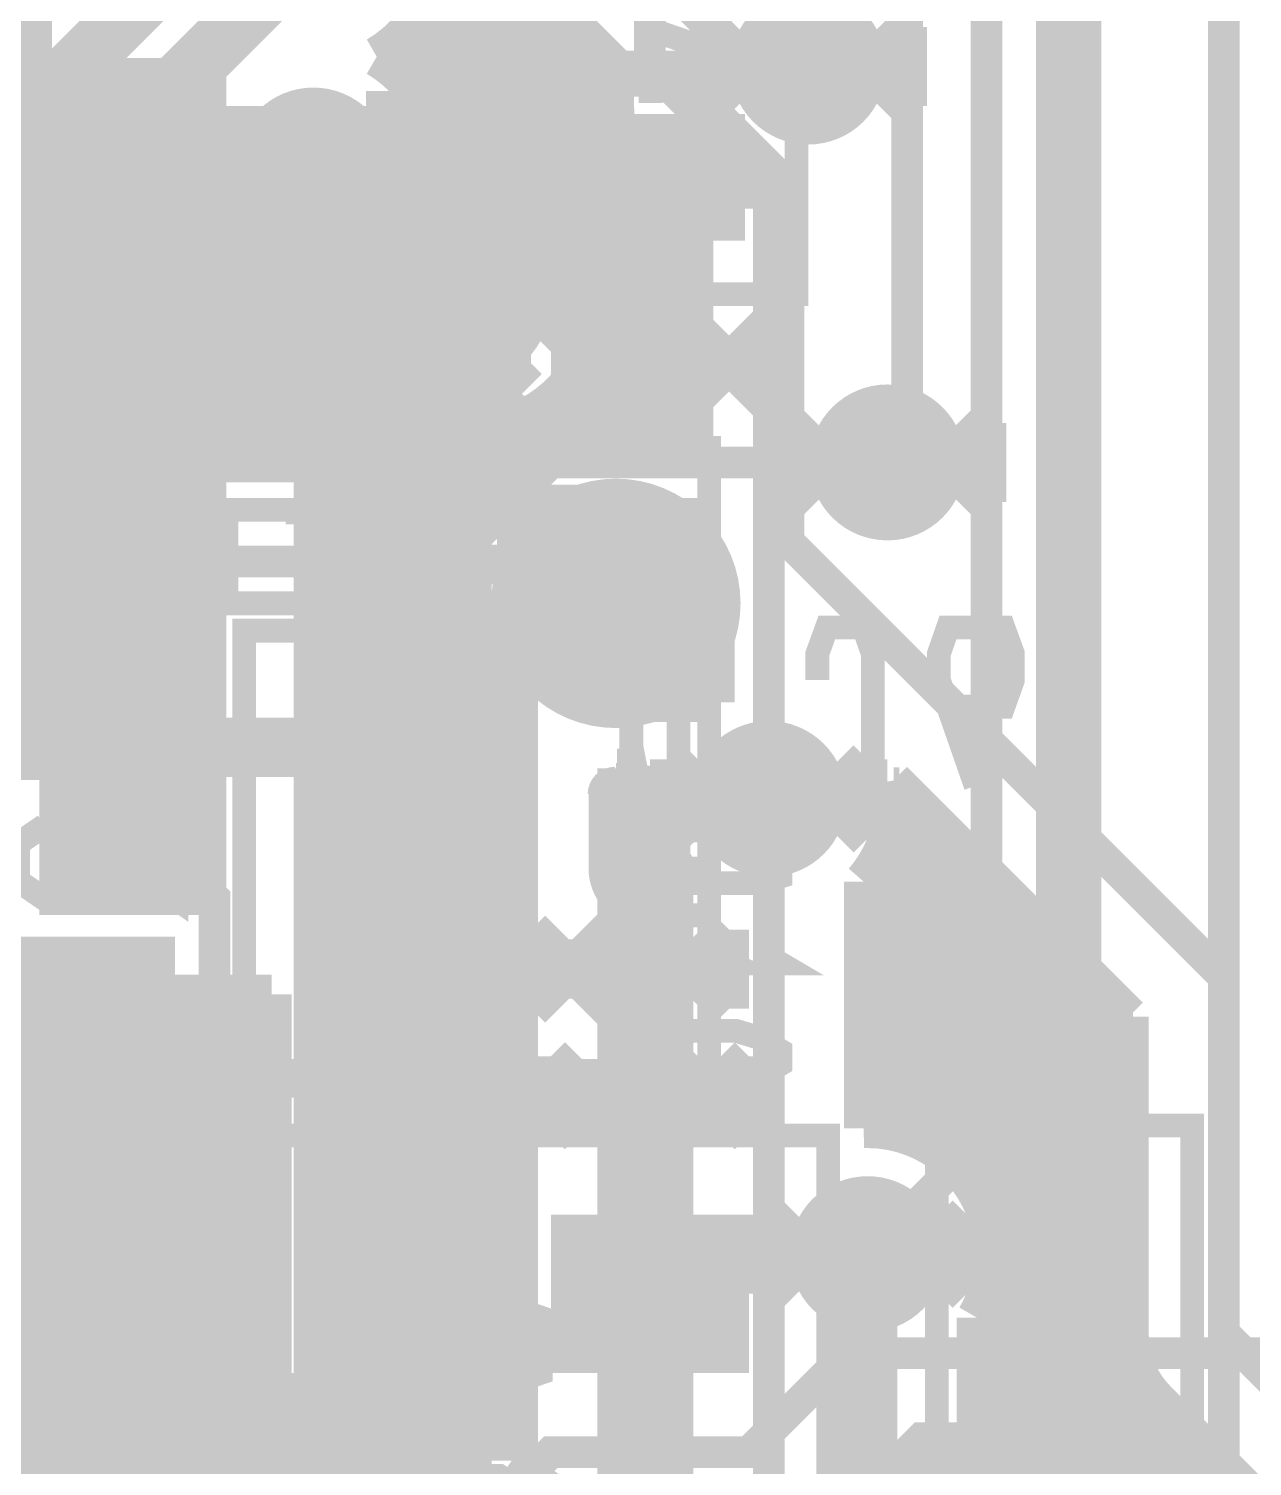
# Model space of a CAD drawing. Extents: x -10 to 131, y -93 to 209.
# Drawn here: x 110.82 to 118.67, y 6.89 to 16.12 of the extents above; entities that cross this region are included whole.
import ezdxf

# ---------------------------------------------------------------- set-up
doc = ezdxf.new("R2010")
doc.units = 0
doc.header["$MEASUREMENT"] = 0
doc.layers.get('0').update_dxf_attribs({"linetype": 'CONTINUOUS'})
for name, color, linetype in [('22-303-0_ASB', 7, 'CONTINUOUS'), ('22-303-0_AST', 7, 'CONTINUOUS'), ('22-303-0_BOT', 2, 'CONTINUOUS'), ('22-303-0_DRD', 6, 'CONTINUOUS'), ('22-303-0_DRL', 1, 'CONTINUOUS'), ('22-303-0_GND', 3, 'CONTINUOUS'), ('22-303-0_IN1', 10, 'CONTINUOUS'), ('22-303-0_SMB', 14, 'CONTINUOUS'), ('22-303-0_SMT', 9, 'CONTINUOUS'), ('22-303-0_SPB', 12, 'CONTINUOUS'), ('22-303-0_SPT', 11, 'CONTINUOUS'), ('22-303-0_SSB', 13, 'CONTINUOUS'), ('22-303-0_SST', 8, 'CONTINUOUS'), ('22-303-0_TOP', 15, 'CONTINUOUS'), ('THRUHOLE_NPT', 7, 'CONTINUOUS'), ('THRUHOLE_TAP', 2, 'CONTINUOUS')]:
    doc.layers.add(name, color=color, linetype=linetype)

# ---------------------------------------------------------------- blocks, each defined once
blk = doc.blocks.new('ROUND_28')
at = {"const_width": 0.54991}
blk.add_lwpolyline([(-0.274954, 0, 1), (0.274954, 0, 1)], format="xyb", close=True, dxfattribs=at)
blk = doc.blocks.new('ROUND_65')
at = {"const_width": 0.29972}
blk.add_lwpolyline([(-0.14986, 0, 1), (0.14986, 0, 1)], format="xyb", close=True, dxfattribs=at)
blk = doc.blocks.new('ROUND_70')
at = {"const_width": 0.29972}
blk.add_lwpolyline([(-0.14986, 0, 1), (0.14986, 0, 1)], format="xyb", close=True, dxfattribs=at)
blk = doc.blocks.new('RECTANGLE_76')
blk.add_solid([(0.59944, 2.74955), (0.59944, -2.74955), (-0.59944, 2.74955), (-0.59944, -2.74955)])
blk = doc.blocks.new('ROUND_115')
at = {"const_width": 0.10033}
blk.add_lwpolyline([(-0.050164, 0, 1), (0.050164, 0, 1)], format="xyb", close=True, dxfattribs=at)
blk = doc.blocks.new('ROUND_117')
at = {"const_width": 0.10033}
blk.add_lwpolyline([(-0.050164, 0, 1), (0.050164, 0, 1)], format="xyb", close=True, dxfattribs=at)
blk = doc.blocks.new('ROUND_85')
at = {"const_width": 0.8001}
blk.add_lwpolyline([(-0.40005, 0, 1), (0.40005, 0, 1)], format="xyb", close=True, dxfattribs=at)
blk = doc.blocks.new('ROUND_97')
at = {"const_width": 0.50038}
blk.add_lwpolyline([(-0.25019, 0, 1), (0.25019, 0, 1)], format="xyb", close=True, dxfattribs=at)
blk = doc.blocks.new('ROUND_100')
at = {"const_width": 0.50038}
blk.add_lwpolyline([(-0.25019, 0, 1), (0.25019, 0, 1)], format="xyb", close=True, dxfattribs=at)
blk = doc.blocks.new('ROUND_101')
at = {"const_width": 0.0635}
blk.add_lwpolyline([(-0.03175, 0, 1), (0.03175, 0, 1)], format="xyb", close=True, dxfattribs=at)
blk = doc.blocks.new('RECTANGLE_3')
blk.add_solid([(0.4826, 0.4064), (0.4826, -0.4064), (-0.4826, 0.4064), (-0.4826, -0.4064)])
blk = doc.blocks.new('RECTANGLE_6')
blk.add_solid([(0.63627, 0.51308), (0.63627, -0.51308), (-0.63627, 0.51308), (-0.63627, -0.51308)])
blk = doc.blocks.new('RECTANGLE_17')
blk.add_solid([(0.635, 0.508), (0.635, -0.508), (-0.635, 0.508), (-0.635, -0.508)])
blk = doc.blocks.new('ROUND_108')
at = {"const_width": 0.10033}
blk.add_lwpolyline([(-0.050164, 0, 1), (0.050164, 0, 1)], format="xyb", close=True, dxfattribs=at)

msp = doc.modelspace()

# ---------------------------------------------------------------- linework, layer by layer
at = {"layer": '22-303-0_ASB', "const_width": 0.1524}
for points in [[(111.19104, 13.42898), (111.19104, 15.4305), (111.49076, 15.4305), (111.79048, 15.4305), (111.79048, 13.42898)], [(106.69016, 13.42898), (113.6904, 13.42898)], [(115.189, 13.0302), (115.189, 13.42898), (113.6904, 13.42898), (113.6904, 13.0302), (115.189, 13.0302), (115.189, 10.72896)], [(105.6894, 10.72896), (105.6894, 12.43076), (105.6894, 12.62888), (106.69016, 12.62888), (106.69016, 12.43076), (105.6894, 12.43076), (105.38968, 12.73048), (107.53852, 12.73048), (107.53852, 13.0302), (109.44098, 13.0302), (109.44098, 12.73048), (109.13872, 12.43076), (111.83874, 12.43076), (112.0902, 12.43076), (112.8903, 12.43076), (113.13922, 12.43076), (113.6904, 12.43076), (114.68862, 12.43076), (114.99088, 12.73048), (114.99088, 10.72896), (115.189, 10.72896), (115.189, 10.42924), (114.99088, 10.42924)], [(109.44098, 12.73048), (111.53902, 12.73048), (111.53902, 13.0302), (113.43894, 13.0302), (113.43894, 12.73048), (114.99088, 12.73048)], [(112.0902, 12.58062), (111.79048, 12.88034), (111.79048, 13.0302)], [(112.0902, 12.43076), (112.0902, 12.58062), (112.0902, 13.0302)], [(112.8903, 12.43076), (112.8903, 12.58062), (112.8903, 13.0302)], [(113.19002, 13.0302), (113.19002, 12.88034), (112.8903, 12.58062)], [(111.83874, 12.43076), (111.53902, 12.73048)], [(113.43894, 12.73048), (113.13922, 12.43076)], [(114.68862, 10.72896), (114.68862, 12.43076), (114.68862, 12.62888), (113.6904, 12.62888), (113.6904, 12.43076)], [(115.88242, 11.938), (115.88242, 12.10818), (115.94338, 12.27582), (116.1796, 12.27582), (116.23802, 12.10818), (116.23802, 11.25982)], [(116.72062, 11.76782), (117.07622, 11.76782), (117.13718, 11.938), (117.13718, 12.10818), (117.07622, 12.27582), (116.72062, 12.27582), (116.6622, 12.10818), (116.6622, 11.938), (116.89842, 11.25982)], [(114.68862, 11.33094), (114.58956, 11.33094)], [(114.4905, 11.22934), (114.4905, 10.72896)], [(116.29898, 11.25982), (116.06022, 11.25982)], [(105.38968, 10.42924), (105.18902, 10.42924), (105.18902, 9.43102), (115.189, 9.43102), (115.189, 10.42924)], [(114.79022, 10.42924), (114.99088, 10.42924)], [(113.19002, 9.43102), (113.19002, 7.4295), (113.48974, 7.4295), (113.78946, 7.4295), (113.78946, 9.43102)]]:
    msp.add_lwpolyline(points, dxfattribs=at)
for points in [[(111.49076, 11.72972, 0.4142136), (111.19104, 11.43)], [(111.79048, 11.43, 0.4142136), (111.49076, 11.72972)], [(113.48974, 11.72972, 0.4142136), (113.19002, 11.43)], [(113.78946, 11.43, 0.4142136), (113.48974, 11.72972)], [(111.19104, 11.43, 0.4142136), (111.49076, 11.13028)], [(111.49076, 11.13028, 0.4142136), (111.79048, 11.43)], [(113.19002, 11.43, 0.4142136), (113.48974, 11.13028)], [(113.48974, 11.13028, 0.4142136), (113.78946, 11.43)], [(114.58448, 11.30554, 0.4142136), (114.48542, 11.20648)], [(114.4905, 10.72896, 0.4142136), (114.79022, 10.42924)], [(114.68862, 10.72896, 0.4142136), (114.99088, 10.4267)]]:
    msp.add_lwpolyline(points, format="xyb", dxfattribs=at)
at = {"layer": '22-303-0_AST', "const_width": 0.1524}
for points in [[(114.1095, 17.3355), (114.1095, 14.4145), (115.7478, 14.4145), (115.7478, 17.3355), (114.1095, 17.3355)], [(114.81308, 15.64132), (114.81308, 16.11376), (115.49126, 15.87754), (115.49126, 15.75816), (114.47526, 15.75816)], [(114.47526, 14.91996), (114.47526, 15.15872)], [(114.47526, 15.03934), (115.49126, 15.03934), (115.32108, 15.15872)], [(112.014, 9.017), (110.236, 9.017), (110.236, 12.573), (112.014, 12.573), (112.014, 9.017)], [(112.2045, 12.2555), (112.2045, 9.3345), (113.8428, 9.3345), (113.8428, 12.2555), (112.2045, 12.2555)], [(113.20526, 11.99896), (113.20526, 11.64336), (113.3729, 11.52652), (113.54308, 11.52652), (113.71326, 11.64336), (113.71326, 11.99896), (112.69726, 11.99896)], [(110.92434, 11.37158), (110.75416, 11.43), (110.75416, 11.7856), (110.92434, 11.84402), (111.60252, 11.84402), (111.77016, 11.7856), (111.77016, 11.43), (111.60252, 11.37158)], [(113.20526, 11.70432), (112.69726, 11.52652)], [(113.03508, 10.68832), (113.03508, 11.16076), (113.71326, 10.92454), (113.71326, 10.80516), (112.69726, 10.80516)], [(110.92434, 11.00582), (110.75416, 10.88898), (110.75416, 10.65022), (110.92434, 10.53338), (111.09452, 10.53338), (111.43234, 10.7696), (111.77016, 10.53338), (111.77016, 11.00582)], [(112.8649, 10.32256), (112.69726, 10.26414), (112.69726, 9.90854), (112.8649, 9.85012), (113.20526, 9.85012), (113.3729, 9.96696), (113.3729, 10.32256), (113.71326, 10.32256), (113.71326, 9.85012)], [(111.09452, 9.69518), (111.09452, 10.16762), (111.77016, 9.9314), (111.77016, 9.81202), (110.75416, 9.81202)], [(116.6495, 9.0805), (116.6495, 6.1595), (118.2878, 6.1595), (118.2878, 9.0805), (116.6495, 9.0805)], [(115.951, 4.953), (111.379, 4.953), (111.379, 6.731), (111.633, 6.985), (111.379, 7.239), (111.379, 9.017), (115.951, 9.017), (115.951, 4.953)], [(117.39626, 8.69696), (117.39626, 8.34136), (117.5639, 8.22452), (117.73408, 8.22452), (117.90426, 8.34136), (117.90426, 8.69696), (116.88826, 8.69696)], [(117.39626, 8.40232), (116.88826, 8.22452)], [(113.26114, 7.90702), (113.09096, 7.8486), (113.09096, 7.61238), (113.26114, 7.55142), (113.42878, 7.43458), (113.93678, 7.43458), (114.10696, 7.493), (114.10696, 7.8486), (113.93678, 7.90702), (113.26114, 7.90702)], [(117.22608, 7.38632), (117.22608, 7.85876), (117.90426, 7.62254), (117.90426, 7.50316), (116.88826, 7.50316)], [(113.42878, 7.6708), (113.09096, 7.43458)], [(113.09096, 6.71322), (113.09096, 6.95198)], [(113.09096, 6.8326), (114.10696, 6.8326), (113.93678, 6.95198)], [(117.0559, 7.02056), (116.88826, 6.90372), (116.88826, 6.66496), (117.0559, 6.54812), (117.22608, 6.54812), (117.5639, 6.78434), (117.90426, 6.54812), (117.90426, 7.02056)]]:
    msp.add_lwpolyline(points, dxfattribs=at)
at = {"layer": '22-303-0_BOT'}
for points, const_width in [([(116.586, 22.86), (116.459, 22.86), (114.3, 20.701), (114.3, 20.193), (115.824, 18.669), (115.824, 15.875)], 0.2032), ([(101.346, 18.542), (106.807, 18.542), (107.823, 19.558), (111.76, 19.558), (115.189, 16.129), (115.189, 15.621), (115.697, 15.113), (115.697, 12.827), (118.491, 10.033), (118.491, 7.747), (119.761, 6.477), (121.158, 6.477), (123.19, 8.509), (123.19, 19.431), (120.777, 21.844), (119.761, 21.844), (119.634, 21.717), (119.634, 21.844)], 0.2032), ([(116.332, 13.335), (116.332, 13.462), (116.459, 13.589), (116.459, 18.161), (116.332, 18.288), (116.332, 19.56308), (116.586, 19.81708), (116.586, 20.32)], 0.2032), ([(111.506, 18.9484), (114.5794, 15.875)], 0.254), ([(113.665, 16.7894), (113.665, 15.15872)], 0.254), ([(112.649, 16.637), (111.506, 15.494), (111.506, 13.27912), (111.60506, 13.18006), (111.49076, 13.18006)], 0.381), ([(113.8936, 16.5608), (113.8936, 15.1257)], 0.254), ([(113.4364, 16.45666), (113.4364, 15.42034)], 0.254), ([(114.1222, 16.3322), (114.1222, 15.01648)], 0.254), ([(114.4016, 16.0528), (113.20526, 16.0528)], 0.254), ([(113.2078, 16.0528), (113.2078, 15.82166)], 0.254), ([(114.3508, 16.1036), (114.3508, 14.77772)], 0.254), ([(114.5794, 15.875), (114.5794, 13.4874)], 0.254), ([(114.5794, 15.875), (114.5794, 15.621)], 0.254), ([(114.5794, 15.8242), (113.20526, 15.8242)], 0.254), ([(114.5794, 15.5956), (113.3729, 15.5956)], 0.254), ([(114.63528, 15.367), (113.44656, 15.367)], 0.254), ([(114.7572, 15.1892), (115.0874, 14.859)], 0.254), ([(114.808, 15.1384), (113.84534, 15.1384)], 0.254), ([(114.808, 15.1384), (114.808, 13.46454)], 0.254), ([(115.0366, 14.9098), (114.24666, 14.9098)], 0.254), ([(115.0366, 14.9098), (115.0366, 13.38834)], 0.254), ([(115.0874, 14.859), (115.0874, 13.36294)], 0.254), ([(115.0874, 14.6812), (114.4016, 14.6812)], 0.254), ([(115.0874, 14.4526), (114.4651, 14.4526)], 0.254), ([(115.0874, 14.224), (114.46256, 14.224)], 0.254), ([(115.0874, 13.9954), (114.3889, 13.9954)], 0.254), ([(114.3508, 13.92428), (114.3508, 13.45946)], 0.254), ([(115.0874, 13.7668), (114.22126, 13.7668)], 0.254), ([(114.1222, 13.68552), (114.1222, 13.37818)], 0.254), ([(115.0874, 13.5382), (113.39576, 13.5382)], 0.254), ([(113.4364, 13.5763), (113.4364, 12.93876)], 0.254), ([(113.665, 13.54328), (113.665, 12.94384)], 0.254), ([(113.8936, 13.5763), (113.8936, 13.22578)], 0.254), ([(113.2078, 13.2588), (113.2078, 12.93876)], 0.254), ([(114.00282, 13.3096), (113.25606, 13.3096)], 0.254), ([(113.75644, 13.081), (112.9157, 13.081)], 0.254), ([(112.9792, 13.1064), (112.9792, 12.93876)], 0.254), ([(112.5982, 13.03528), (112.5982, 12.93876)], 0.254), ([(112.5982, 13.03528), (112.649, 13.03369)], 0.254), ([(112.7506, 13.04036), (112.7506, 12.93876)], 0.254), ([(113.66246, 12.93876), (112.5982, 12.93876)], 0.254), ([(76.454, 12.319), (82.042, 12.319), (83.947, 10.414), (85.852, 10.414), (86.233, 10.033), (86.233, 8.509), (88.773, 5.969), (89.408, 5.969), (89.535, 5.842), (96.901, 5.842), (97.663, 6.604), (97.663, 6.985), (98.552, 7.874), (100.203, 7.874), (102.997, 5.08), (102.997, 4.318), (104.775, 2.54), (105.664, 2.54), (106.299, 3.175), (115.062, 3.175), (115.57, 3.683), (115.57, 11.176)], 0.2032), ([(114.59718, 11.37158), (114.59718, 6.42112)], 0.254), ([(114.76482, 11.2522), (114.59718, 11.2522)], 0.254), ([(116.36756, 11.29284), (117.8814, 9.779)], 0.254), ([(116.4082, 11.2522), (116.37264, 11.2522)], 0.254), ([(116.4082, 11.2522), (116.4082, 9.03732)], 0.254), ([(114.77752, 11.0236), (114.59718, 11.0236)], 0.254), ([(116.6368, 11.0236), (116.36248, 11.0236)], 0.254), ([(116.6368, 11.0236), (116.6368, 8.93826)], 0.254), ([(114.808, 10.90676), (114.808, 3.7846)], 0.254), ([(114.85626, 10.795), (114.59718, 10.795)], 0.254), ([(116.8654, 10.795), (116.2812, 10.795)], 0.254), ([(116.8654, 10.795), (116.8654, 8.71982)], 0.254), ([(114.9604, 10.64514), (114.9604, 3.93446)], 0.254), ([(116.1796, 10.64514), (116.1796, 9.06272)], 0.254), ([(114.9604, 10.5664), (114.59718, 10.5664)], 0.254), ([(117.094, 10.5664), (116.1796, 10.5664)], 0.254), ([(117.094, 10.5664), (117.094, -8.13562)], 0.254), ([(114.9604, 10.3378), (114.59718, 10.3378)], 0.254), ([(117.3226, 10.3378), (116.1796, 10.3378)], 0.254), ([(117.3226, 10.3378), (117.3226, -8.43026)], 0.254), ([(114.9604, 10.1092), (114.59718, 10.1092)], 0.254), ([(117.5512, 10.1092), (116.1796, 10.1092)], 0.254), ([(117.5512, 10.1092), (117.5512, -16.75638)], 0.254), ([(112.3823, 9.92124), (110.59668, 9.92124)], 0.254), ([(112.3823, 9.8806), (110.59668, 9.8806)], 0.254), ([(110.9218, 9.92124), (110.9218, 7.2136)], 0.254), ([(111.1504, 9.92124), (111.1504, 7.2136)], 0.254), ([(111.379, 9.92124), (111.379, 7.2136)], 0.254), ([(111.6076, 9.92124), (111.6076, 7.2136)], 0.254), ([(111.8362, 9.92124), (111.8362, 7.2136)], 0.254), ([(112.0648, 9.92124), (112.0648, 7.2136)], 0.254), ([(112.2934, 9.92124), (112.2934, 7.2136)], 0.254), ([(112.3823, 9.92124), (112.3823, 7.2136)], 0.254), ([(114.9604, 9.8806), (114.59718, 9.8806)], 0.254), ([(117.7798, 9.8806), (116.1796, 9.8806)], 0.254), ([(117.7798, 9.8806), (117.7798, -7.74446)], 0.254), ([(117.8814, 9.779), (117.8814, 7.747)], 0.254), ([(102.108, 9.652), (102.616, 9.652), (105.664, 6.604), (112.776, 6.604), (113.284, 7.112), (113.284, 9.525), (113.43894, 9.67994), (113.48974, 9.67994)], 0.2032), ([(112.3823, 9.652), (110.59668, 9.652)], 0.254), ([(114.9604, 9.652), (114.59718, 9.652)], 0.254), ([(117.8814, 9.652), (116.1796, 9.652)], 0.254), ([(112.3823, 9.4234), (110.59668, 9.4234)], 0.254), ([(114.9604, 9.4234), (114.59718, 9.4234)], 0.254), ([(117.8814, 9.4234), (116.1796, 9.4234)], 0.254), ([(112.3823, 9.1948), (110.59668, 9.1948)], 0.254), ([(114.9604, 9.1948), (114.59718, 9.1948)], 0.254), ([(117.8814, 9.1948), (116.1796, 9.1948)], 0.254), ([(116.205, 9.06272), (116.17961, 9.06232)], 0.254), ([(116.205, 9.06272), (116.17961, 9.06232)], 0.254), ([(112.3823, 8.9662), (110.59668, 8.9662)], 0.254), ([(114.9604, 8.9662), (114.59718, 8.9662)], 0.254), ([(117.8814, 8.9662), (116.58854, 8.9662)], 0.254), ([(112.3823, 8.7376), (110.59668, 8.7376)], 0.254), ([(114.9604, 8.7376), (114.59718, 8.7376)], 0.254), ([(117.8814, 8.7376), (116.8527, 8.7376)], 0.254), ([(112.3823, 8.509), (110.59668, 8.509)], 0.254), ([(114.9604, 8.509), (114.59718, 8.509)], 0.254), ([(117.8814, 8.509), (116.97208, 8.509)], 0.254), ([(116.205, 8.255), (116.205, 4.953), (116.205, 3.048), (114.9858, 1.8288), (108.585, 1.8288), (108.3818, 2.032), (106.8832, 2.032), (106.6292, 1.778), (105.156, 1.778)], 0.381), ([(112.3823, 8.2804), (110.59668, 8.2804)], 0.254), ([(114.9604, 8.2804), (114.59718, 8.2804)], 0.254), ([(116.205, 4.953), (116.205, 8.255)], 0.381), ([(117.8814, 8.2804), (117.01272, 8.2804)], 0.254), ([(112.3823, 8.0518), (110.59668, 8.0518)], 0.254), ([(114.9604, 8.0518), (114.59718, 8.0518)], 0.254), ([(117.8814, 8.0518), (116.98732, 8.0518)], 0.254), ([(112.3823, 7.8232), (110.59668, 7.8232)], 0.254), ([(114.9604, 7.8232), (114.59718, 7.8232)], 0.254), ([(116.9035, 7.8486), (116.9035, 5.3594)], 0.254), ([(116.9035, 7.8486), (116.9035, 5.3594)], 0.254), ([(117.8814, 7.8232), (116.9035, 7.8232)], 0.254), ([(112.3823, 7.5946), (110.59668, 7.5946)], 0.254), ([(114.9604, 7.5946), (114.59718, 7.5946)], 0.254), ([(117.89918, 7.5946), (116.9035, 7.5946)], 0.254), ([(112.3823, 7.366), (110.59668, 7.366)], 0.254), ([(114.9604, 7.366), (114.59718, 7.366)], 0.254), ([(118.01348, 7.366), (116.9035, 7.366)], 0.254), ([(118.0084, 7.37362), (118.0084, -7.4803)], 0.254), ([(118.0592, 7.3152), (119.32412, 6.05282)], 0.254), ([(112.3823, 7.2136), (110.59668, 7.2136)], 0.254), ([(114.9604, 7.1374), (114.59718, 7.1374)], 0.254), ([(118.237, 7.1374), (116.9035, 7.1374)], 0.254), ([(118.237, 7.1374), (118.237, -7.36092)], 0.254), ([(114.9604, 6.9088), (114.59718, 6.9088)], 0.254), ([(118.4656, 6.9088), (116.9035, 6.9088)], 0.254), ([(118.4656, 6.9088), (118.4656, -7.32028)], 0.254)]:
    msp.add_lwpolyline(points, dxfattribs=dict(at, const_width=const_width))
at = {"layer": '22-303-0_BOT', "const_width": 0.254}
for points in [[(113.0554, 15.9385, 0.2670532), (113.45712, 16.637)], [(113.45672, 15.24, 0.2670537), (113.0552, 15.93815)], [(114.5794, 15.621, 0.1989124), (114.75795, 15.18995)], [(113.4491, 15.12824, 0.0347101), (113.45687, 15.24)], [(113.665, 15.15872, 0.0678408), (113.44882, 15.12925)], [(113.665, 15.15872, 0.0678408), (113.44882, 15.12925)], [(114.47272, 14.351, 0.4142136), (113.665, 15.15872)], [(114.47272, 14.351, 0.4142136), (113.665, 15.15872)], [(113.665, 13.54328, 0.4142136), (114.47272, 14.351)], [(113.665, 13.54328, 0.4142136), (114.47272, 14.351)], [(112.649, 13.03528, 0.3214511), (113.41354, 13.58392)], [(113.41354, 13.58392, 0.0793598), (113.665, 13.54376)], [(113.41354, 13.58392, 0.0793598), (113.665, 13.54376)], [(114.58956, 13.4874, 0.273943), (113.66246, 12.93876)], [(115.0874, 13.36294, 0.1232492), (114.58956, 13.48755)], [(114.59718, 11.37158, 0.0459345), (114.79044, 11.39077)], [(114.79022, 11.3919, 0.0676295), (114.76088, 11.176)], [(116.37772, 11.176, 0.0363813), (116.36919, 11.29308)], [(114.76228, 11.176, 0.181057), (114.96087, 10.64555)], [(116.1796, 10.64514, 0.1810567), (116.37835, 11.176)], [(117.01272, 8.255, 0.4142136), (116.205, 9.06272)], [(117.01272, 8.255, 0.4142136), (116.205, 9.06272)], [(116.9035, 7.8486, 0.1325032), (117.01312, 8.255)], [(116.9035, 7.8486, 0.1325032), (117.01312, 8.255)], [(117.8814, 7.747, 0.1989124), (118.05995, 7.31595)]]:
    msp.add_lwpolyline(points, format="xyb", dxfattribs=at)
at = {"layer": '22-303-0_DRD', "const_width": 0.254}
for points in [[(115.189, 15.621), (115.824, 16.256)], [(115.824, 16.256), (116.459, 15.621)], [(115.189, 16.129), (115.189, 15.621)], [(115.824, 15.494), (115.189, 16.129)], [(116.459, 16.129), (115.824, 15.494)], [(116.459, 15.621), (116.459, 16.129)], [(112.014, 14.986), (112.649, 15.621)], [(112.649, 15.621), (113.284, 14.986)], [(112.014, 15.494), (112.014, 14.986)], [(112.649, 14.859), (112.014, 15.494)], [(113.284, 15.494), (112.649, 14.859)], [(113.284, 14.986), (113.284, 15.494)], [(113.03, 14.097), (113.665, 14.732)], [(113.03, 14.097), (113.665, 14.732)], [(113.03, 14.097), (113.665, 14.732)], [(113.03, 14.097), (113.665, 14.732)], [(113.665, 14.732), (114.3, 14.097)], [(113.665, 14.732), (114.3, 14.097)], [(113.665, 14.732), (114.3, 14.097)], [(113.665, 14.732), (114.3, 14.097)], [(113.03, 14.605), (113.03, 14.097)], [(113.665, 13.97), (113.03, 14.605)], [(113.03, 14.605), (113.03, 14.097)], [(113.665, 13.97), (113.03, 14.605)], [(113.03, 14.605), (113.03, 14.097)], [(113.665, 13.97), (113.03, 14.605)], [(113.03, 14.605), (113.03, 14.097)], [(113.665, 13.97), (113.03, 14.605)], [(114.3, 14.605), (113.665, 13.97)], [(114.3, 14.605), (113.665, 13.97)], [(114.3, 14.605), (113.665, 13.97)], [(114.3, 14.605), (113.665, 13.97)], [(114.3, 14.097), (114.3, 14.605)], [(114.3, 14.097), (114.3, 14.605)], [(114.3, 14.097), (114.3, 14.605)], [(114.3, 14.097), (114.3, 14.605)], [(114.3, 13.716), (114.935, 14.351)], [(114.3, 13.716), (114.935, 14.351)], [(114.935, 14.351), (115.57, 13.716)], [(114.935, 14.351), (115.57, 13.716)], [(112.014, 13.589), (112.649, 14.224)], [(112.649, 14.224), (113.284, 13.589)], [(114.3, 14.224), (114.3, 13.716)], [(114.935, 13.589), (114.3, 14.224)], [(114.3, 14.224), (114.3, 13.716)], [(114.935, 13.589), (114.3, 14.224)], [(115.57, 14.224), (114.935, 13.589)], [(115.57, 14.224), (114.935, 13.589)], [(115.57, 13.716), (115.57, 14.224)], [(115.57, 13.716), (115.57, 14.224)], [(112.014, 14.097), (112.014, 13.589)], [(112.649, 13.462), (112.014, 14.097)], [(113.284, 14.097), (112.649, 13.462)], [(113.284, 13.589), (113.284, 14.097)], [(115.697, 13.081), (116.332, 13.716)], [(116.332, 13.716), (116.967, 13.081)], [(115.697, 13.589), (115.697, 13.081)], [(116.332, 12.954), (115.697, 13.589)], [(116.967, 13.589), (116.332, 12.954)], [(116.967, 13.081), (116.967, 13.589)], [(113.95456, 13.06576), (113.95456, 12.43076)], [(114.58956, 13.06576), (113.95456, 13.06576)], [(114.58956, 11.79576), (114.58956, 13.06576)], [(113.95456, 12.43076), (115.22456, 12.43076)], [(115.22456, 12.43076), (115.22456, 11.79576)], [(115.22456, 11.79576), (114.58956, 11.79576)], [(114.935, 10.922), (115.57, 11.557)], [(115.57, 11.557), (116.205, 10.922)], [(114.935, 11.43), (114.935, 10.922)], [(115.57, 10.795), (114.935, 11.43)], [(116.205, 11.43), (115.57, 10.795)], [(116.205, 10.922), (116.205, 11.43)], [(114.046, 9.8298), (114.681, 10.4648)], [(114.046, 9.8298), (114.681, 10.4648)], [(114.681, 10.4648), (115.316, 9.8298)], [(114.681, 10.4648), (115.316, 9.8298)], [(114.046, 10.3378), (114.046, 9.8298)], [(114.681, 9.7028), (114.046, 10.3378)], [(114.046, 10.3378), (114.046, 9.8298)], [(114.681, 9.7028), (114.046, 10.3378)], [(115.316, 10.3378), (114.681, 9.7028)], [(115.316, 10.3378), (114.681, 9.7028)], [(115.316, 9.8298), (115.316, 10.3378)], [(115.316, 9.8298), (115.316, 10.3378)], [(114.173, 9.017), (114.808, 9.652)], [(114.173, 9.017), (114.808, 9.652)], [(114.173, 9.017), (114.808, 9.652)], [(114.808, 9.652), (115.443, 9.017)], [(114.808, 9.652), (115.443, 9.017)], [(114.808, 9.652), (115.443, 9.017)], [(114.173, 9.525), (114.173, 9.017)], [(114.808, 8.89), (114.173, 9.525)], [(114.173, 9.525), (114.173, 9.017)], [(114.808, 8.89), (114.173, 9.525)], [(114.173, 9.525), (114.173, 9.017)], [(114.808, 8.89), (114.173, 9.525)], [(115.443, 9.525), (114.808, 8.89)], [(115.443, 9.525), (114.808, 8.89)], [(115.443, 9.525), (114.808, 8.89)], [(115.443, 9.017), (115.443, 9.525)], [(115.443, 9.017), (115.443, 9.525)], [(115.443, 9.017), (115.443, 9.525)], [(110.49, 8.255), (111.125, 8.89)], [(111.125, 8.89), (111.76, 8.255)], [(111.125, 8.128), (110.49, 8.763)], [(111.76, 8.763), (111.125, 8.128)], [(111.76, 8.255), (111.76, 8.763)], [(115.57, 8.001), (116.205, 8.636)], [(115.57, 8.001), (116.205, 8.636)], [(115.57, 8.001), (116.205, 8.636)], [(116.205, 8.636), (116.84, 8.001)], [(116.205, 8.636), (116.84, 8.001)], [(116.205, 8.636), (116.84, 8.001)], [(115.57, 8.509), (115.57, 8.001)], [(116.205, 7.874), (115.57, 8.509)], [(115.57, 8.509), (115.57, 8.001)], [(116.205, 7.874), (115.57, 8.509)], [(115.57, 8.509), (115.57, 8.001)], [(116.205, 7.874), (115.57, 8.509)], [(116.84, 8.509), (116.205, 7.874)], [(116.84, 8.509), (116.205, 7.874)], [(116.84, 8.509), (116.205, 7.874)], [(116.84, 8.001), (116.84, 8.509)], [(116.84, 8.001), (116.84, 8.509)], [(116.84, 8.001), (116.84, 8.509)]]:
    msp.add_lwpolyline(points, dxfattribs=at)
at = {"layer": '22-303-0_IN1'}
for points, const_width in [([(115.57, 11.176), (115.57, 15.113), (114.808, 15.875), (114.808, 38.1), (115.824, 39.116), (115.824, 44.069), (112.395, 47.498), (112.395, 53.975), (113.03, 54.61), (113.03, 58.039), (114.046, 59.055), (114.046, 73.152), (113.03, 74.168), (113.03, 80.391), (112.395, 81.026), (112.395, 88.265)], 0.2032), ([(112.522, 38.608), (112.776, 38.354), (112.776, 20.828), (111.506, 19.558), (111.506, 18.034), (111.76, 17.78), (111.76, 17.272), (110.871, 16.383), (110.871, 11.684), (112.014, 10.541), (112.014, -7.747), (111.252, -8.509), (111.252, -9.652)], 0.2032), ([(113.665, 14.351), (113.665, 14.605), (113.792, 14.732), (113.792, 31.623), (113.792, 35.687)], 1.27), ([(118.491, -8.128), (118.491, 18.161), (118.999, 18.669), (118.999, 20.32), (120.523, 21.844), (120.523, 23.368)], 0.2032), ([(116.586, -8.763), (116.586, -8.128), (117.602, -7.112), (117.602, 17.907), (118.491, 18.796), (118.491, 22.606), (118.364, 22.733), (118.364, 22.86)], 0.2032), ([(116.205, 8.255), (116.967, 9.017), (116.967, 18.796)], 0.2032), ([(111.633, 15.494), (111.633, 13.335)], 0.254), ([(113.919, 15.494), (111.633, 15.494)], 0.254), ([(111.7346, 15.494), (111.7346, 13.335)], 0.254), ([(111.9632, 15.494), (111.9632, 13.335)], 0.254), ([(112.1918, 15.494), (112.1918, 13.335)], 0.254), ([(112.4204, 15.494), (112.4204, 13.335)], 0.254), ([(112.649, 15.494), (112.649, 13.335)], 0.254), ([(112.8776, 15.494), (112.8776, 13.335)], 0.254), ([(113.1062, 15.494), (113.1062, 13.335)], 0.254), ([(113.3348, 15.494), (113.3348, 13.335)], 0.254), ([(113.5634, 15.494), (113.5634, 13.4874)], 0.254), ([(113.792, 15.494), (113.792, 13.716)], 0.254), ([(113.919, 15.494), (113.919, 13.843)], 0.254), ([(113.919, 15.2654), (111.633, 15.2654)], 0.254), ([(113.919, 15.0368), (111.633, 15.0368)], 0.254), ([(113.157, -10.795), (113.157, 13.843), (113.665, 14.351)], 1.27), ([(113.919, 14.8082), (111.633, 14.8082)], 0.254), ([(113.919, 14.5796), (111.633, 14.5796)], 0.254), ([(113.919, 14.351), (111.633, 14.351)], 0.254), ([(113.919, 14.1224), (111.633, 14.1224)], 0.254), ([(113.919, 13.8938), (111.633, 13.8938)], 0.254), ([(113.919, 13.843), (113.411, 13.335)], 0.254), ([(113.7412, 13.6652), (111.633, 13.6652)], 0.254), ([(113.5126, 13.4366), (111.633, 13.4366)], 0.254), ([(111.76, 13.335), (111.633, 13.335)], 0.254), ([(113.411, 13.335), (111.76, 13.335)], 0.254)]:
    msp.add_lwpolyline(points, dxfattribs=dict(at, const_width=const_width))
at = {"layer": '22-303-0_SSB', "const_width": 0.1524}
for points in [[(111.19104, 13.42898), (111.19104, 15.4305), (111.49076, 15.4305), (111.79048, 15.4305), (111.79048, 13.42898)], [(106.69016, 13.42898), (113.6904, 13.42898)], [(115.189, 13.0302), (115.189, 13.42898), (113.6904, 13.42898), (113.6904, 13.0302), (115.189, 13.0302), (115.189, 10.72896)], [(105.6894, 10.72896), (105.6894, 12.43076), (105.6894, 12.62888), (106.69016, 12.62888), (106.69016, 12.43076), (105.6894, 12.43076), (105.38968, 12.73048), (107.53852, 12.73048), (107.53852, 13.0302), (109.44098, 13.0302), (109.44098, 12.73048), (109.13872, 12.43076), (111.83874, 12.43076), (112.0902, 12.43076), (112.8903, 12.43076), (113.13922, 12.43076), (113.6904, 12.43076), (114.68862, 12.43076), (114.99088, 12.73048), (114.99088, 10.72896), (115.189, 10.72896), (115.189, 10.42924), (114.99088, 10.42924)], [(109.44098, 12.73048), (111.53902, 12.73048), (111.53902, 13.0302), (113.43894, 13.0302), (113.43894, 12.73048), (114.99088, 12.73048)], [(112.0902, 12.58062), (111.79048, 12.88034), (111.79048, 13.0302)], [(112.0902, 12.43076), (112.0902, 12.58062), (112.0902, 13.0302)], [(112.8903, 12.43076), (112.8903, 12.58062), (112.8903, 13.0302)], [(113.19002, 13.0302), (113.19002, 12.88034), (112.8903, 12.58062)], [(111.83874, 12.43076), (111.53902, 12.73048)], [(113.43894, 12.73048), (113.13922, 12.43076)], [(114.68862, 10.72896), (114.68862, 12.43076), (114.68862, 12.62888), (113.6904, 12.62888), (113.6904, 12.43076)], [(115.88242, 11.938), (115.88242, 12.10818), (115.94338, 12.27582), (116.1796, 12.27582), (116.23802, 12.10818), (116.23802, 11.25982)], [(116.72062, 11.76782), (117.07622, 11.76782), (117.13718, 11.938), (117.13718, 12.10818), (117.07622, 12.27582), (116.72062, 12.27582), (116.6622, 12.10818), (116.6622, 11.938), (116.89842, 11.25982)], [(114.68862, 11.33094), (114.58956, 11.33094)], [(114.4905, 11.22934), (114.4905, 10.72896)], [(116.29898, 11.25982), (116.06022, 11.25982)], [(105.38968, 10.42924), (105.18902, 10.42924), (105.18902, 9.43102), (115.189, 9.43102), (115.189, 10.42924)], [(114.79022, 10.42924), (114.99088, 10.42924)], [(113.19002, 9.43102), (113.19002, 7.4295), (113.48974, 7.4295), (113.78946, 7.4295), (113.78946, 9.43102)]]:
    msp.add_lwpolyline(points, dxfattribs=at)
for points in [[(111.49076, 11.72972, 0.4142136), (111.19104, 11.43)], [(111.79048, 11.43, 0.4142136), (111.49076, 11.72972)], [(113.48974, 11.72972, 0.4142136), (113.19002, 11.43)], [(113.78946, 11.43, 0.4142136), (113.48974, 11.72972)], [(111.19104, 11.43, 0.4142136), (111.49076, 11.13028)], [(111.49076, 11.13028, 0.4142136), (111.79048, 11.43)], [(113.19002, 11.43, 0.4142136), (113.48974, 11.13028)], [(113.48974, 11.13028, 0.4142136), (113.78946, 11.43)], [(114.58448, 11.30554, 0.4142136), (114.48542, 11.20648)], [(114.4905, 10.72896, 0.4142136), (114.79022, 10.42924)], [(114.68862, 10.72896, 0.4142136), (114.99088, 10.4267)]]:
    msp.add_lwpolyline(points, format="xyb", dxfattribs=at)
at = {"layer": '22-303-0_SST', "const_width": 0.1524}
for points in [[(114.1095, 17.3355), (114.1095, 14.4145), (115.7478, 14.4145), (115.7478, 17.3355), (114.1095, 17.3355)], [(113.26876, 15.55496), (113.26876, 15.89532), (113.83264, 15.72514), (113.83264, 15.64132), (112.98682, 15.64132)], [(112.98682, 14.95552), (112.98682, 15.12316)], [(112.98682, 15.03934), (113.83264, 15.03934), (113.6904, 15.12316)], [(110.82528, 14.3764), (110.68558, 14.41958), (110.68558, 14.67358), (110.82528, 14.71676), (111.38916, 14.71676), (111.5314, 14.67358), (111.5314, 14.41958), (111.38916, 14.3764)], [(113.02746, 14.29512), (113.02746, 14.04112), (113.1697, 13.95476), (113.3094, 13.95476), (113.45164, 14.04112), (113.45164, 14.29512), (112.60582, 14.29512)], [(113.02746, 14.08176), (112.60582, 13.95476)], [(110.82528, 14.03096), (110.68558, 13.9446), (110.68558, 13.77696), (110.82528, 13.6906), (110.96752, 13.6906), (111.24946, 13.86078), (111.5314, 13.6906), (111.5314, 14.03096)], [(112.88776, 13.26896), (112.88776, 13.60932), (113.45164, 13.43914), (113.45164, 13.35532), (112.60582, 13.35532)], [(110.96752, 13.0048), (110.96752, 13.34516), (111.5314, 13.17498), (111.5314, 13.09116), (110.68558, 13.09116)], [(112.74552, 12.92352), (112.60582, 12.88034), (112.60582, 12.62634), (112.74552, 12.58316), (113.02746, 12.58316), (113.1697, 12.66952), (113.1697, 12.92352), (113.45164, 12.92352), (113.45164, 12.58316)], [(112.014, 9.017), (112.014, 12.573), (110.236, 12.573), (110.236, 9.017), (112.014, 9.017)], [(112.2045, 12.2555), (112.2045, 9.3345), (113.8428, 9.3345), (113.8428, 12.2555), (112.2045, 12.2555)], [(114.94008, 10.9728), (114.79784, 10.93216), (114.79784, 10.76198), (114.94008, 10.7188), (115.07978, 10.63498), (115.50396, 10.63498), (115.6462, 10.67816), (115.6462, 10.93216), (115.50396, 10.9728), (114.94008, 10.9728)], [(115.07978, 10.80516), (114.79784, 10.63498)], [(114.79784, 10.033), (114.79784, 10.20318)], [(114.79784, 10.11936), (115.6462, 10.11936), (115.50396, 10.20318)], [(114.79784, 9.56056), (114.94008, 9.64438), (115.07978, 9.68756), (115.36172, 9.68756), (115.50396, 9.64438), (115.6462, 9.56056), (115.6462, 9.4742), (115.50396, 9.39038), (115.36172, 9.3472), (115.07978, 9.3472), (114.94008, 9.39038), (114.79784, 9.4742), (114.79784, 9.56056)], [(116.6495, 9.0805), (116.6495, 6.1595), (118.2878, 6.1595), (118.2878, 9.0805), (116.6495, 9.0805)], [(115.951, 4.953), (115.951, 9.017), (111.379, 9.017), (111.379, 7.239), (111.633, 6.985), (111.379, 6.731), (111.379, 4.953), (115.951, 4.953)]]:
    msp.add_lwpolyline(points, dxfattribs=at)
at = {"layer": '22-303-0_TOP'}
for points, const_width in [([(115.824, 15.875), (114.3, 15.875), (112.903, 17.272), (111.76, 17.272), (110.744, 16.256), (108.331, 16.256), (107.696, 16.891), (97.155, 16.891), (96.901, 16.637), (84.328, 16.637), (83.947, 16.256)], 0.2032), ([(97.52584, 11.30554), (97.52584, 12.30884), (98.806, 13.589), (99.822, 13.589), (101.981, 15.748), (110.998, 15.748), (111.887, 16.637), (112.649, 16.637)], 0.381), ([(117.475, 8.3312), (117.475, 16.5862), (115.1382, 16.5862), (114.935, 16.5862)], 0.381), ([(122.047, 16.51), (122.047, 16.5862), (117.475, 16.5862), (117.475, 8.3312)], 0.381), ([(113.919, 15.494), (111.633, 15.494), (111.633, 13.335)], 0.254), ([(111.7346, 15.494), (111.7346, 13.335)], 0.254), ([(111.9632, 15.494), (111.9632, 13.335)], 0.254), ([(112.1918, 15.494), (112.1918, 13.335)], 0.254), ([(112.4204, 15.494), (112.4204, 13.335)], 0.254), ([(112.649, 15.494), (112.649, 13.335)], 0.254), ([(112.8776, 15.494), (112.8776, 13.335)], 0.254), ([(113.1062, 15.494), (113.1062, 13.335)], 0.254), ([(113.3348, 15.494), (113.3348, 13.335)], 0.254), ([(113.5634, 15.494), (113.5634, 13.4874)], 0.254), ([(113.792, 15.494), (113.792, 13.716)], 0.254), ([(113.919, 15.494), (113.919, 13.843)], 0.254), ([(113.919, 15.2654), (111.633, 15.2654)], 0.254), ([(114.935, 13.97), (114.935, 15.1638)], 0.381), ([(114.935, 15.1638), (114.935, 13.97)], 0.381), ([(113.919, 15.0368), (111.633, 15.0368)], 0.254), ([(103.632, 14.351), (113.665, 14.351)], 1.27), ([(103.632, 14.351), (113.665, 14.351)], 1.27), ([(113.665, 14.351), (103.632, 14.351)], 1.27), ([(103.632, 14.351), (113.665, 14.351)], 1.27), ([(113.919, 14.8082), (111.633, 14.8082)], 0.254), ([(113.919, 14.5796), (111.633, 14.5796)], 0.254), ([(113.919, 14.351), (111.633, 14.351)], 0.254), ([(113.919, 14.1224), (111.633, 14.1224)], 0.254), ([(113.919, 13.8938), (111.633, 13.8938)], 0.254), ([(113.919, 13.843), (113.411, 13.335)], 0.254), ([(113.7412, 13.6652), (111.633, 13.6652)], 0.254), ([(113.5126, 13.4366), (111.633, 13.4366)], 0.254), ([(101.219, 7.747), (101.219, 7.874), (102.743, 9.398), (104.394, 9.398), (107.569, 12.573), (110.236, 12.573), (110.363, 12.7), (113.538, 12.7), (114.173, 13.335), (116.332, 13.335)], 0.2032), ([(113.411, 13.335), (111.633, 13.335)], 0.254), ([(111.125, 11.811), (111.10976, 11.79576), (109.22, 11.79576)], 0.381), ([(111.125, 11.811), (111.4298, 11.5062), (113.03, 11.5062)], 0.381), ([(113.03, 10.0838), (114.681, 10.0838)], 0.381), ([(113.03, 10.0838), (114.681, 10.0838)], 0.381), ([(111.125, 8.509), (111.125, 9.779)], 0.381), ([(114.808, 8.001), (114.808, 9.271)], 0.381), ([(114.808, 8.001), (114.808, 9.271)], 0.381), ([(114.808, 9.271), (114.808, 8.001)], 0.381), ([(117.475, 8.3312), (116.205, 8.3312), (116.205, 8.255)], 0.2032), ([(116.205, 8.255), (116.205, 8.3312), (117.475, 8.3312), (116.205, 8.3312), (116.205, 8.255)], 0.2032), ([(112.522, 6.985), (110.744, 6.985), (110.0328, 7.6962), (109.855, 7.6962)], 0.381), ([(105.283, 5.334), (105.537, 5.08), (107.315, 5.08), (107.823, 4.572), (110.363, 4.572), (110.871, 4.064), (110.871, 2.032), (111.633, 1.27), (113.411, 1.27), (113.665, 1.524), (113.665, 6.477), (114.173, 6.985), (115.443, 6.985), (116.078, 7.62), (120.269, 7.62)], 0.2032), ([(117.475, 6.9088), (117.475, 6.858), (117.348, 6.985), (116.586, 6.985), (115.697, 6.096), (114.935, 6.096), (114.808, 5.969)], 0.381), ([(96.393, -1.905), (96.52, -1.905), (96.647, -2.032), (97.917, -2.032), (98.806, -1.143), (102.743, -1.143), (103.251, -0.635), (114.554, -0.635), (118.364, 3.175), (118.364, 6.096), (117.5512, 6.9088), (117.475, 6.9088)], 0.381)]:
    msp.add_lwpolyline(points, dxfattribs=dict(at, const_width=const_width))

# ---------------------------------------------------------------- block references
at = {"layer": '22-303-0_BOT'}
for name, p in [('ROUND_70', (115.824, 15.875)), ('RECTANGLE_76', (111.49076, 13.18006)), ('ROUND_65', (112.649, 15.24)), ('ROUND_70', (113.665, 14.351)), ('ROUND_70', (114.935, 13.97)), ('ROUND_65', (112.649, 13.843)), ('ROUND_70', (116.332, 13.335)), ('ROUND_28', (114.58956, 12.43076)), ('RECTANGLE_76', (113.48974, 9.67994)), ('ROUND_70', (115.57, 11.176)), ('ROUND_70', (114.681, 10.0838)), ('ROUND_70', (114.808, 9.271)), ('ROUND_70', (111.125, 8.509)), ('ROUND_70', (116.205, 8.255))]:
    msp.add_blockref(name, p, dxfattribs=at)
at = {"layer": '22-303-0_DRL'}
for name, p in [('ROUND_117', (115.824, 15.875)), ('ROUND_115', (112.649, 15.24)), ('ROUND_117', (113.665, 14.351)), ('ROUND_117', (114.935, 13.97)), ('ROUND_115', (112.649, 13.843)), ('ROUND_117', (116.332, 13.335)), ('ROUND_28', (114.58956, 12.43076)), ('ROUND_117', (115.57, 11.176)), ('ROUND_117', (114.681, 10.0838)), ('ROUND_117', (114.808, 9.271)), ('ROUND_117', (111.125, 8.509)), ('ROUND_117', (116.205, 8.255))]:
    msp.add_blockref(name, p, dxfattribs=at)
at = {"layer": '22-303-0_GND'}
for name, p in [('ROUND_100', (115.824, 15.875)), ('ROUND_97', (112.649, 15.24)), ('ROUND_100', (113.665, 14.351)), ('ROUND_97', (112.649, 13.843)), ('ROUND_101', (114.935, 13.97)), ('ROUND_100', (116.332, 13.335)), ('ROUND_85', (114.58956, 12.43076)), ('ROUND_100', (115.57, 11.176)), ('ROUND_101', (114.681, 10.0838)), ('ROUND_101', (114.808, 9.271)), ('ROUND_100', (116.205, 8.255)), ('ROUND_101', (111.125, 8.509))]:
    msp.add_blockref(name, p, dxfattribs=at)
at = {"layer": '22-303-0_IN1'}
for name, p in [('ROUND_70', (115.824, 15.875)), ('ROUND_65', (112.649, 15.24)), ('ROUND_70', (113.665, 14.351)), ('ROUND_70', (114.935, 13.97)), ('ROUND_65', (112.649, 13.843)), ('ROUND_70', (116.332, 13.335)), ('ROUND_28', (114.58956, 12.43076)), ('ROUND_70', (115.57, 11.176)), ('ROUND_70', (114.681, 10.0838)), ('ROUND_70', (114.808, 9.271)), ('ROUND_70', (111.125, 8.509)), ('ROUND_70', (116.205, 8.255))]:
    msp.add_blockref(name, p, dxfattribs=at)
at = {"layer": '22-303-0_SMB'}
for p in [(111.49076, 13.18006), (113.48974, 9.67994)]:
    msp.add_blockref('RECTANGLE_76', p, dxfattribs=at)
at = {"layer": '22-303-0_SMT'}
for name, p in [('RECTANGLE_3', (114.935, 15.1638)), ('RECTANGLE_6', (111.125, 11.811)), ('RECTANGLE_3', (113.03, 11.5062)), ('RECTANGLE_3', (113.03, 10.0838)), ('RECTANGLE_6', (111.125, 9.779)), ('RECTANGLE_3', (117.475, 8.3312)), ('RECTANGLE_17', (114.808, 8.001)), ('RECTANGLE_17', (112.522, 6.985)), ('RECTANGLE_3', (117.475, 6.9088))]:
    msp.add_blockref(name, p, dxfattribs=at)
at = {"layer": '22-303-0_SPB'}
for p in [(111.49076, 13.18006), (113.48974, 9.67994)]:
    msp.add_blockref('RECTANGLE_76', p, dxfattribs=at)
at = {"layer": '22-303-0_SPT'}
for name, p in [('RECTANGLE_3', (114.935, 15.1638)), ('RECTANGLE_6', (111.125, 11.811)), ('RECTANGLE_3', (113.03, 11.5062)), ('RECTANGLE_3', (113.03, 10.0838)), ('RECTANGLE_6', (111.125, 9.779)), ('RECTANGLE_3', (117.475, 8.3312)), ('RECTANGLE_17', (114.808, 8.001)), ('RECTANGLE_17', (112.522, 6.985)), ('RECTANGLE_3', (117.475, 6.9088))]:
    msp.add_blockref(name, p, dxfattribs=at)
at = {"layer": '22-303-0_TOP'}
for name, p in [('ROUND_70', (115.824, 15.875)), ('ROUND_65', (112.649, 15.24)), ('RECTANGLE_3', (114.935, 15.1638)), ('ROUND_70', (113.665, 14.351)), ('ROUND_70', (114.935, 13.97)), ('ROUND_65', (112.649, 13.843)), ('ROUND_70', (116.332, 13.335)), ('ROUND_28', (114.58956, 12.43076)), ('RECTANGLE_6', (111.125, 11.811)), ('RECTANGLE_3', (113.03, 11.5062)), ('ROUND_70', (115.57, 11.176)), ('RECTANGLE_3', (113.03, 10.0838)), ('ROUND_70', (114.681, 10.0838)), ('RECTANGLE_6', (111.125, 9.779)), ('ROUND_70', (114.808, 9.271)), ('ROUND_70', (111.125, 8.509)), ('RECTANGLE_3', (117.475, 8.3312)), ('RECTANGLE_17', (114.808, 8.001)), ('ROUND_70', (116.205, 8.255)), ('RECTANGLE_17', (112.522, 6.985)), ('RECTANGLE_3', (117.475, 6.9088))]:
    msp.add_blockref(name, p, dxfattribs=at)
at = {"layer": 'THRUHOLE_NPT'}
msp.add_blockref('ROUND_28', (114.58956, 12.43076), dxfattribs=at)
at = {"layer": 'THRUHOLE_TAP'}
for p in [(115.824, 15.875), (112.649, 15.24), (113.665, 14.351), (114.935, 13.97), (112.649, 13.843), (116.332, 13.335), (115.57, 11.176), (114.681, 10.0838), (114.808, 9.271), (111.125, 8.509), (116.205, 8.255)]:
    msp.add_blockref('ROUND_108', p, dxfattribs=at)

doc.saveas('drawing.dxf')
